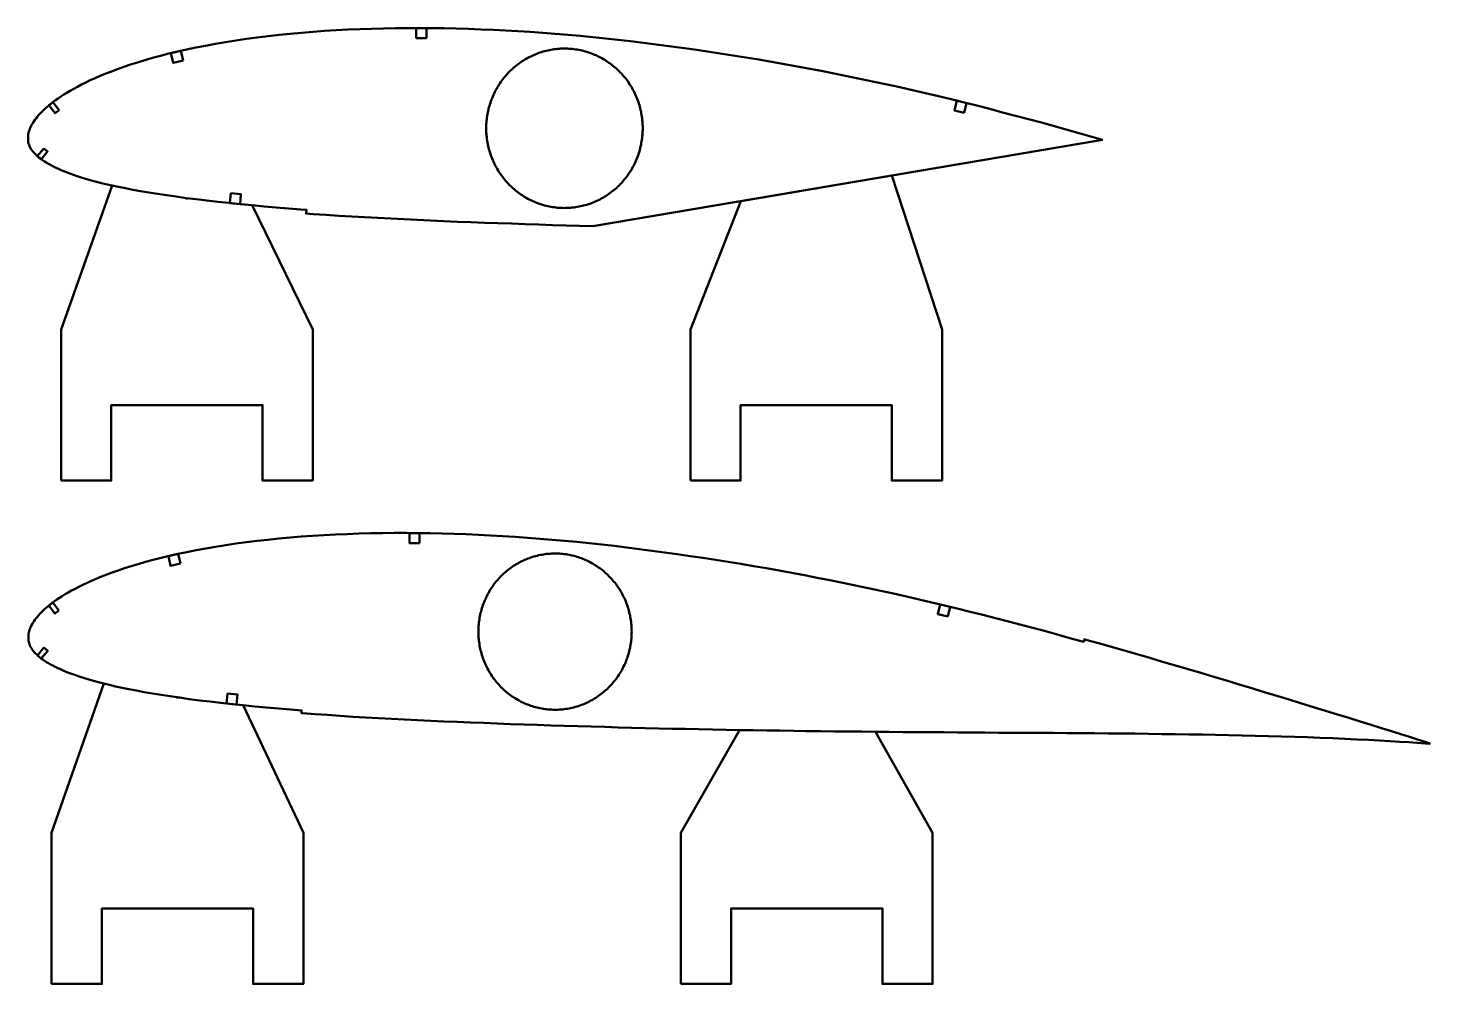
# Model space of a CAD drawing. Header units: metres. Extents: x -32 to 1074, y -15727 to -24.
# Drawn here: x 1 to 558, y -13240 to -12860 of the extents above; entities that cross this region are included whole.
import ezdxf

# ---------------------------------------------------------------- set-up
doc = ezdxf.new("R2010")
doc.units = ezdxf.units.M
doc.layers.add('Layer', color=7, linetype='Continuous', lineweight=50)

msp = doc.modelspace()

# ---------------------------------------------------------------- linework, layer by layer
at = {"layer": 'Layer', "color": 1}
for p, q in [((313.75, -12923.85), (313.75, -12924.35)), ((63.75, -12927.74), (63.75, -12928.24)), ((60, -13126.11), (60, -13126.61)), ((310, -13139.5), (310, -13140))]:
    msp.add_line(p, q, dxfattribs=at)
at = {"layer": 'Layer'}
for points in [[(427.48, -12904.54), (427.48, -12904.54), (423.77, -12903.49), (418.64, -12902.02), (413.51, -12900.57), (408.38, -12899.14), (403.25, -12897.74), (398.11, -12896.37), (392.96, -12895.02), (387.82, -12893.67), (382.7, -12892.33), (377.59, -12891.01), (372.49, -12889.73), (367.38, -12888.49), (362.28, -12887.27), (357.17, -12886.06), (352.08, -12884.87), (346.99, -12883.71), (341.9, -12882.58), (336.81, -12881.48), (331.71, -12880.42), (326.61, -12879.38), (321.51, -12878.35), (316.42, -12877.34), (311.32, -12876.36), (306.22, -12875.41), (301.12, -12874.5), (296.01, -12873.6), (290.91, -12872.73), (285.8, -12871.87), (280.7, -12871.04), (275.6, -12870.25), (270.5, -12869.48), (265.4, -12868.74), (260.31, -12868.02), (255.22, -12867.32), (250.15, -12866.65), (245.09, -12866.02), (240.04, -12865.41), (235.01, -12864.84), (230, -12864.3), (225.01, -12863.79), (220.02, -12863.31), (215.05, -12862.87), (210.09, -12862.46), (205.13, -12862.08), (200.18, -12861.74), (195.24, -12861.43), (190.31, -12861.14), (185.39, -12860.9), (180.48, -12860.69), (175.59, -12860.51), (170.71, -12860.38), (165.84, -12860.27), (160.99, -12860.2), (156.16, -12860.17), (151.36, -12860.17), (146.58, -12860.22), (141.83, -12860.3), (137.11, -12860.42), (132.4, -12860.59), (127.71, -12860.8), (123.06, -12861.04), (118.44, -12861.32), (113.86, -12861.65), (109.32, -12862.03), (104.81, -12862.46), (100.35, -12862.9), (95.96, -12863.38), (91.63, -12863.91), (87.37, -12864.49), (83.18, -12865.12), (79.08, -12865.79), (75.06, -12866.49), (71.13, -12867.21), (67.31, -12867.95), (63.61, -12868.71), (60.04, -12869.51), (56.6, -12870.34), (53.3, -12871.19), (50.12, -12872.06), (47.07, -12872.94), (44.15, -12873.83), (41.35, -12874.72), (38.69, -12875.6), (36.16, -12876.49), (33.76, -12877.39), (31.47, -12878.29), (29.32, -12879.18), (27.28, -12880.06), (25.36, -12880.94), (23.56, -12881.8), (21.86, -12882.65), (20.26, -12883.48), (18.76, -12884.3), (17.35, -12885.1), (16.03, -12885.87), (14.8, -12886.64), (13.64, -12887.38), (12.55, -12888.12), (11.53, -12888.84), (10.58, -12889.55), (9.68, -12890.24), (8.84, -12890.93), (8.05, -12891.61), (7.31, -12892.27), (6.62, -12892.93), (5.97, -12893.58), (5.37, -12894.22), (4.8, -12894.85), (4.28, -12895.47), (3.79, -12896.09), (3.34, -12896.7), (2.92, -12897.31), (2.52, -12897.91), (2.17, -12898.49), (1.85, -12899.04), (1.59, -12899.6), (1.35, -12900.16), (1.16, -12900.72), (0.99, -12901.29), (0.84, -12901.87), (0.73, -12902.38), (0.65, -12902.89), (0.63, -12903.4), (0.62, -12903.95), (0.63, -12904.49), (0.67, -12905.01), (0.74, -12905.52), (0.85, -12906.03), (1.02, -12906.55), (1.22, -12907.07), (1.48, -12907.59), (1.79, -12908.12), (2.14, -12908.64), (2.53, -12909.16), (2.95, -12909.68), (3.42, -12910.19), (3.92, -12910.7), (4.47, -12911.2), (5.06, -12911.7), (5.69, -12912.18), (6.37, -12912.67), (7.1, -12913.15), (7.87, -12913.62), (8.69, -12914.1), (9.56, -12914.58), (10.48, -12915.07), (11.45, -12915.55), (12.48, -12916.04), (13.57, -12916.52), (14.73, -12917.01), (15.96, -12917.5), (17.28, -12918), (18.68, -12918.5), (20.17, -12919.01), (21.76, -12919.53), (23.46, -12920.06), (25.28, -12920.58), (27.23, -12921.11), (29.33, -12921.64), (31.58, -12922.18), (33.99, -12922.73), (36.56, -12923.29), (39.31, -12923.85), (42.23, -12924.41), (45.34, -12924.97), (48.62, -12925.52), (52.08, -12926.06), (55.71, -12926.6), (59.48, -12927.15), (63.39, -12927.7), (67.44, -12928.22), (71.64, -12928.73), (75.97, -12929.21), (80.42, -12929.68), (84.99, -12930.12), (89.66, -12930.57), (94.41, -12931.02), (99.23, -12931.45), (104.11, -12931.84), (109.05, -12932.22), (111.2, -12932.37), (111.1, -12933.86), (113.94, -12934.06), (118.99, -12934.39), (124.08, -12934.73), (129.2, -12935.06), (134.36, -12935.36), (139.54, -12935.63), (144.75, -12935.89), (150, -12936.15), (155.27, -12936.4), (160.56, -12936.65), (165.88, -12936.89), (171.21, -12937.11), (176.57, -12937.31), (181.94, -12937.51), (187.33, -12937.7), (192.73, -12937.89), (198.15, -12938.08), (203.57, -12938.26), (209, -12938.44), (214.44, -12938.6), (225.05, -12938.91), (427.48, -12904.54)], [(427.48, -12904.54), (427.48, -12904.54), (423.77, -12903.49), (418.64, -12902.02), (413.51, -12900.57), (408.38, -12899.14), (403.25, -12897.74), (398.11, -12896.37), (392.96, -12895.02), (387.82, -12893.67), (382.7, -12892.33), (377.59, -12891.01), (372.49, -12889.73), (367.38, -12888.49), (362.28, -12887.27), (357.17, -12886.06), (352.08, -12884.87), (346.99, -12883.71), (341.9, -12882.58), (336.81, -12881.48), (331.71, -12880.42), (326.61, -12879.38), (321.51, -12878.35), (316.42, -12877.34), (311.32, -12876.36), (306.22, -12875.41), (301.12, -12874.5), (296.01, -12873.6), (290.91, -12872.73), (285.8, -12871.87), (280.7, -12871.04), (275.6, -12870.25), (270.5, -12869.48), (265.4, -12868.74), (260.31, -12868.02), (255.22, -12867.32), (250.15, -12866.65), (245.09, -12866.02), (240.04, -12865.41), (235.01, -12864.84), (230, -12864.3), (225.01, -12863.79), (220.02, -12863.31), (215.05, -12862.87), (210.09, -12862.46), (205.13, -12862.08), (200.18, -12861.74), (195.24, -12861.43), (190.31, -12861.14), (185.39, -12860.9), (180.48, -12860.69), (175.59, -12860.51), (170.71, -12860.38), (165.84, -12860.27), (160.99, -12860.2), (156.16, -12860.17), (151.36, -12860.17), (146.58, -12860.22), (141.83, -12860.3), (137.11, -12860.42), (132.4, -12860.59), (127.71, -12860.8), (123.06, -12861.04), (118.44, -12861.32), (113.86, -12861.65), (109.32, -12862.03), (104.81, -12862.46), (100.35, -12862.9), (95.96, -12863.38), (91.63, -12863.91), (87.37, -12864.49), (83.18, -12865.12), (79.08, -12865.79), (75.06, -12866.49), (71.13, -12867.21), (67.31, -12867.95), (63.61, -12868.71), (60.04, -12869.51), (56.6, -12870.34), (53.3, -12871.19), (50.12, -12872.06), (47.07, -12872.94), (44.15, -12873.83), (41.35, -12874.72), (38.69, -12875.6), (36.16, -12876.49), (33.76, -12877.39), (31.47, -12878.29), (29.32, -12879.18), (27.28, -12880.06), (25.36, -12880.94), (23.56, -12881.8), (21.86, -12882.65), (20.26, -12883.48), (18.76, -12884.3), (17.35, -12885.1), (16.03, -12885.87), (14.8, -12886.64), (13.64, -12887.38), (12.55, -12888.12), (11.53, -12888.84), (10.58, -12889.55), (9.68, -12890.24), (8.84, -12890.93), (8.05, -12891.61), (7.31, -12892.27), (6.62, -12892.93), (5.97, -12893.58), (5.37, -12894.22), (4.8, -12894.85), (4.28, -12895.47), (3.79, -12896.09), (3.34, -12896.7), (2.92, -12897.31), (2.52, -12897.91), (2.17, -12898.49), (1.85, -12899.04), (1.59, -12899.6), (1.35, -12900.16), (1.16, -12900.72), (0.99, -12901.29), (0.84, -12901.87), (0.73, -12902.38), (0.65, -12902.89), (0.63, -12903.4), (0.62, -12903.95), (0.63, -12904.49), (0.67, -12905.01), (0.74, -12905.52), (0.85, -12906.03), (1.02, -12906.55), (1.22, -12907.07), (1.48, -12907.59), (1.79, -12908.12), (2.14, -12908.64), (2.53, -12909.16), (2.95, -12909.68), (3.42, -12910.19), (3.92, -12910.7), (4.47, -12911.2), (5.06, -12911.7), (5.69, -12912.18), (6.37, -12912.67), (7.1, -12913.15), (7.87, -12913.62), (8.69, -12914.1), (9.56, -12914.58), (10.48, -12915.07), (11.45, -12915.55), (12.48, -12916.04), (13.57, -12916.52), (14.73, -12917.01), (15.96, -12917.5), (17.28, -12918), (18.68, -12918.5), (20.17, -12919.01), (21.76, -12919.53), (23.46, -12920.06), (25.28, -12920.58), (27.23, -12921.11), (29.33, -12921.64), (31.58, -12922.18), (33.99, -12922.73), (36.56, -12923.29), (39.31, -12923.85), (42.23, -12924.41), (45.34, -12924.97), (48.62, -12925.52), (52.08, -12926.06), (55.71, -12926.6), (59.48, -12927.15), (63.39, -12927.7), (67.44, -12928.22), (71.64, -12928.73), (75.97, -12929.21), (80.42, -12929.68), (84.99, -12930.12), (89.66, -12930.57), (94.41, -12931.02), (99.23, -12931.45), (104.11, -12931.84), (109.05, -12932.22), (111.2, -12932.37), (111.1, -12933.86), (113.94, -12934.06), (118.99, -12934.39), (124.08, -12934.73), (129.2, -12935.06), (134.36, -12935.36), (139.54, -12935.63), (144.75, -12935.89), (150, -12936.15), (155.27, -12936.4), (160.56, -12936.65), (165.88, -12936.89), (171.21, -12937.11), (176.57, -12937.31), (181.94, -12937.51), (187.33, -12937.7), (192.73, -12937.89), (198.15, -12938.08), (203.57, -12938.26), (209, -12938.44), (214.44, -12938.6), (225.05, -12938.91), (427.48, -12904.54)], [(244.84, -12900), (244.83, -12899.33), (244.81, -12898.67), (244.78, -12898), (244.73, -12897.34), (244.67, -12896.68), (244.59, -12896.02), (244.5, -12895.36), (244.4, -12894.7), (244.28, -12894.04), (244.15, -12893.39), (244.01, -12892.74), (243.86, -12892.1), (243.69, -12891.45), (243.5, -12890.81), (243.31, -12890.18), (243.1, -12889.55), (242.88, -12888.92), (242.64, -12888.3), (242.39, -12887.69), (242.13, -12887.08), (241.86, -12886.47), (241.58, -12885.87), (241.28, -12885.28), (240.97, -12884.69), (240.65, -12884.11), (240.31, -12883.54), (239.97, -12882.98), (239.61, -12882.42), (239.24, -12881.87), (238.86, -12881.33), (238.47, -12880.79), (238.07, -12880.27), (237.66, -12879.75), (237.24, -12879.24), (236.8, -12878.75), (236.36, -12878.26), (235.91, -12877.78), (235.44, -12877.31), (234.97, -12876.85), (234.49, -12876.4), (234, -12875.96), (233.5, -12875.53), (232.99, -12875.12), (232.47, -12874.71), (231.94, -12874.31), (231.41, -12873.93), (230.87, -12873.56), (230.32, -12873.2), (229.76, -12872.85), (229.2, -12872.51), (228.63, -12872.19), (228.05, -12871.87), (227.47, -12871.57), (226.88, -12871.29), (226.29, -12871.01), (225.68, -12870.75), (225.08, -12870.5), (224.47, -12870.27), (223.85, -12870.04), (223.23, -12869.83), (222.61, -12869.64), (221.98, -12869.45), (221.35, -12869.28), (220.71, -12869.13), (220.08, -12868.99), (219.43, -12868.86), (218.79, -12868.74), (218.14, -12868.64), (217.5, -12868.55), (216.85, -12868.48), (216.2, -12868.42), (215.55, -12868.38), (214.89, -12868.34), (214.24, -12868.33), (213.59, -12868.32), (212.93, -12868.33), (212.28, -12868.36), (211.63, -12868.4), (210.98, -12868.45), (210.33, -12868.52), (209.68, -12868.6), (209.03, -12868.69), (208.39, -12868.8), (207.75, -12868.92), (207.11, -12869.06), (206.47, -12869.2), (205.84, -12869.37), (205.21, -12869.54), (204.58, -12869.73), (203.96, -12869.94), (203.34, -12870.15), (202.73, -12870.38), (202.12, -12870.62), (201.51, -12870.88), (200.92, -12871.15), (200.32, -12871.43), (199.74, -12871.72), (199.16, -12872.03), (198.58, -12872.35), (198.02, -12872.68), (197.46, -12873.02), (196.9, -12873.38), (196.36, -12873.74), (195.82, -12874.12), (195.29, -12874.51), (194.77, -12874.91), (194.26, -12875.32), (193.75, -12875.75), (193.26, -12876.18), (192.77, -12876.62), (192.29, -12877.08), (191.82, -12877.54), (191.37, -12878.02), (190.92, -12878.5), (190.48, -12878.99), (190.05, -12879.5), (189.63, -12880.01), (189.23, -12880.53), (188.83, -12881.06), (188.45, -12881.6), (188.07, -12882.14), (187.71, -12882.7), (187.36, -12883.26), (187.02, -12883.83), (186.69, -12884.4), (186.38, -12884.99), (186.07, -12885.57), (185.78, -12886.17), (185.5, -12886.77), (185.24, -12887.38), (184.98, -12887.99), (184.74, -12888.61), (184.51, -12889.24), (184.3, -12889.86), (184.09, -12890.5), (183.9, -12891.13), (183.73, -12891.77), (183.56, -12892.42), (183.42, -12893.07), (183.28, -12893.72), (183.16, -12894.37), (183.05, -12895.03), (182.95, -12895.69), (182.87, -12896.35), (182.8, -12897.01), (182.75, -12897.67), (182.7, -12898.34), (182.68, -12899), (182.66, -12899.67), (182.66, -12900.33), (182.68, -12901), (182.7, -12901.66), (182.75, -12902.33), (182.8, -12902.99), (182.87, -12903.65), (182.95, -12904.31), (183.05, -12904.97), (183.16, -12905.63), (183.28, -12906.28), (183.42, -12906.93), (183.56, -12907.58), (183.73, -12908.23), (183.9, -12908.87), (184.09, -12909.5), (184.3, -12910.14), (184.51, -12910.76), (184.74, -12911.39), (184.98, -12912.01), (185.24, -12912.62), (185.5, -12913.23), (185.78, -12913.83), (186.07, -12914.43), (186.38, -12915.01), (186.69, -12915.6), (187.02, -12916.17), (187.36, -12916.74), (187.71, -12917.3), (188.07, -12917.86), (188.45, -12918.4), (188.83, -12918.94), (189.23, -12919.47), (189.63, -12919.99), (190.05, -12920.5), (190.48, -12921.01), (190.92, -12921.5), (191.37, -12921.98), (191.82, -12922.46), (192.29, -12922.92), (192.77, -12923.38), (193.26, -12923.82), (193.75, -12924.25), (194.26, -12924.68), (194.77, -12925.09), (195.29, -12925.49), (195.82, -12925.88), (196.36, -12926.26), (196.9, -12926.62), (197.46, -12926.98), (198.02, -12927.32), (198.58, -12927.65), (199.16, -12927.97), (199.74, -12928.28), (200.32, -12928.57), (200.92, -12928.85), (201.51, -12929.12), (202.12, -12929.38), (202.73, -12929.62), (203.34, -12929.85), (203.96, -12930.06), (204.58, -12930.27), (205.21, -12930.46), (205.84, -12930.63), (206.47, -12930.8), (207.11, -12930.94), (207.75, -12931.08), (208.39, -12931.2), (209.03, -12931.31), (209.68, -12931.4), (210.33, -12931.48), (210.98, -12931.55), (211.63, -12931.6), (212.28, -12931.64), (212.93, -12931.67), (213.59, -12931.68), (214.24, -12931.67), (214.89, -12931.66), (215.55, -12931.62), (216.2, -12931.58), (216.85, -12931.52), (217.5, -12931.45), (218.14, -12931.36), (218.79, -12931.26), (219.43, -12931.14), (220.08, -12931.01), (220.71, -12930.87), (221.35, -12930.72), (221.98, -12930.55), (222.61, -12930.36), (223.23, -12930.17), (223.85, -12929.96), (224.47, -12929.73), (225.08, -12929.5), (225.68, -12929.25), (226.29, -12928.99), (226.88, -12928.71), (227.47, -12928.43), (228.05, -12928.13), (228.63, -12927.81), (229.2, -12927.49), (229.76, -12927.15), (230.32, -12926.8), (230.87, -12926.44), (231.41, -12926.07), (231.94, -12925.69), (232.47, -12925.29), (232.99, -12924.88), (233.5, -12924.47), (234, -12924.04), (234.49, -12923.6), (234.97, -12923.15), (235.44, -12922.69), (235.91, -12922.22), (236.36, -12921.74), (236.8, -12921.25), (237.24, -12920.76), (237.66, -12920.25), (238.07, -12919.73), (238.47, -12919.21), (238.86, -12918.67), (239.24, -12918.13), (239.61, -12917.58), (239.97, -12917.02), (240.31, -12916.46), (240.65, -12915.89), (240.97, -12915.31), (241.28, -12914.72), (241.58, -12914.13), (241.86, -12913.53), (242.13, -12912.92), (242.39, -12912.31), (242.64, -12911.7), (242.88, -12911.08), (243.1, -12910.45), (243.31, -12909.82), (243.5, -12909.19), (243.69, -12908.55), (243.86, -12907.9), (244.01, -12907.26), (244.15, -12906.61), (244.28, -12905.96), (244.4, -12905.3), (244.5, -12904.64), (244.59, -12903.98), (244.67, -12903.32), (244.73, -12902.66), (244.78, -12902), (244.81, -12901.33), (244.83, -12900.67), (244.84, -12900)], [(557.52, -13144.4), (555.67, -13143.81), (552.7, -13142.88), (549.5, -13141.86), (546.05, -13140.76), (542.34, -13139.6), (538.39, -13138.37), (534.24, -13137.06), (529.91, -13135.69), (525.42, -13134.29), (520.82, -13132.88), (516.13, -13131.46), (511.36, -13129.99), (506.54, -13128.5), (501.67, -13126.99), (496.75, -13125.49), (491.78, -13124), (486.78, -13122.51), (481.76, -13120.99), (476.72, -13119.46), (471.67, -13117.93), (466.6, -13116.41), (461.53, -13114.91), (456.44, -13113.43), (451.36, -13111.95), (446.28, -13110.45), (441.21, -13108.95), (436.13, -13107.46), (431.05, -13106.01), (425.97, -13104.59), (420.88, -13103.2), (420.3, -13103.04), (420.02, -13104.05), (415.51, -13102.8), (410.44, -13101.39), (405.37, -13100), (400.29, -13098.62), (395.22, -13097.28), (390.14, -13095.97), (385.04, -13094.67), (379.96, -13093.37), (374.89, -13092.08), (369.82, -13090.82), (364.76, -13089.58), (359.7, -13088.38), (354.63, -13087.21), (349.57, -13086.04), (344.51, -13084.9), (339.46, -13083.77), (334.41, -13082.67), (329.35, -13081.62), (324.29, -13080.59), (319.23, -13079.58), (314.17, -13078.58), (309.12, -13077.6), (304.06, -13076.65), (299.01, -13075.73), (293.95, -13074.84), (288.89, -13073.97), (283.83, -13073.12), (278.77, -13072.28), (273.72, -13071.47), (268.67, -13070.69), (263.62, -13069.95), (258.57, -13069.22), (253.53, -13068.52), (248.5, -13067.84), (243.48, -13067.19), (238.48, -13066.56), (233.49, -13065.97), (228.53, -13065.41), (223.58, -13064.88), (218.64, -13064.38), (213.72, -13063.91), (208.82, -13063.47), (203.92, -13063.07), (199.03, -13062.7), (194.15, -13062.36), (189.28, -13062.05), (184.42, -13061.77), (179.57, -13061.53), (174.74, -13061.32), (169.92, -13061.15), (165.11, -13061.02), (160.32, -13060.91), (155.55, -13060.85), (150.79, -13060.81), (146.06, -13060.81), (141.35, -13060.86), (136.67, -13060.93), (132.02, -13061.05), (127.39, -13061.22), (122.78, -13061.42), (118.21, -13061.65), (113.67, -13061.92), (109.17, -13062.24), (104.71, -13062.62), (100.29, -13063.03), (95.93, -13063.47), (91.63, -13063.93), (87.39, -13064.44), (83.24, -13065.01), (79.15, -13065.62), (75.16, -13066.28), (71.25, -13066.96), (67.44, -13067.66), (63.75, -13068.37), (60.19, -13069.1), (56.75, -13069.87), (53.46, -13070.67), (50.29, -13071.49), (47.26, -13072.32), (44.37, -13073.16), (41.6, -13074), (38.97, -13074.83), (36.48, -13075.66), (34.11, -13076.49), (31.87, -13077.31), (29.75, -13078.15), (27.74, -13078.97), (25.86, -13079.79), (24.08, -13080.59), (22.41, -13081.39), (20.83, -13082.18), (19.35, -13082.95), (17.95, -13083.7), (16.63, -13084.44), (15.4, -13085.15), (14.24, -13085.86), (13.16, -13086.55), (12.13, -13087.24), (11.17, -13087.91), (10.26, -13088.58), (9.42, -13089.22), (8.62, -13089.88), (7.87, -13090.51), (7.16, -13091.14), (6.5, -13091.76), (5.88, -13092.38), (5.3, -13092.99), (4.76, -13093.59), (4.25, -13094.19), (3.78, -13094.78), (3.35, -13095.37), (2.94, -13095.96), (2.56, -13096.54), (2.21, -13097.1), (1.91, -13097.64), (1.66, -13098.17), (1.44, -13098.71), (1.25, -13099.27), (1.09, -13099.82), (0.96, -13100.4), (0.85, -13100.89), (0.78, -13101.41), (0.77, -13101.89), (0.77, -13102.44), (0.78, -13102.97), (0.82, -13103.49), (0.9, -13104), (1.02, -13104.51), (1.18, -13105.02), (1.39, -13105.53), (1.65, -13106.05), (1.96, -13106.57), (2.31, -13107.1), (2.7, -13107.62), (3.12, -13108.13), (3.58, -13108.64), (4.08, -13109.15), (4.62, -13109.65), (5.19, -13110.14), (5.82, -13110.63), (6.48, -13111.11), (7.19, -13111.6), (7.95, -13112.07), (8.75, -13112.56), (9.6, -13113.04), (10.49, -13113.52), (11.43, -13114.01), (12.43, -13114.49), (13.49, -13114.98), (14.61, -13115.47), (15.81, -13115.96), (17.07, -13116.45), (18.42, -13116.96), (19.85, -13117.47), (21.37, -13117.99), (22.99, -13118.51), (24.72, -13119.03), (26.57, -13119.56), (28.56, -13120.09), (30.69, -13120.63), (32.96, -13121.18), (35.39, -13121.75), (37.97, -13122.31), (40.72, -13122.87), (43.65, -13123.44), (46.75, -13124), (50.02, -13124.55), (53.46, -13125.1), (57.06, -13125.66), (60.79, -13126.23), (64.67, -13126.78), (68.7, -13127.31), (72.87, -13127.82), (77.17, -13128.3), (81.58, -13128.77), (86.1, -13129.25), (90.7, -13129.72), (95.38, -13130.17), (100.13, -13130.59), (104.94, -13130.99), (109.3, -13131.31), (109.22, -13132.36), (109.74, -13132.4), (114.66, -13132.76), (119.63, -13133.12), (124.64, -13133.46), (129.69, -13133.79), (134.76, -13134.08), (139.87, -13134.36), (145.01, -13134.64), (150.18, -13134.91), (155.37, -13135.18), (160.58, -13135.43), (165.82, -13135.67), (171.07, -13135.89), (176.35, -13136.1), (181.64, -13136.3), (186.95, -13136.51), (192.27, -13136.71), (197.6, -13136.9), (202.94, -13137.08), (208.29, -13137.26), (213.65, -13137.43), (219.01, -13137.59), (224.37, -13137.74), (229.73, -13137.89), (235.07, -13138.04), (240.42, -13138.18), (245.76, -13138.32), (251.11, -13138.45), (256.46, -13138.56), (261.82, -13138.66), (267.18, -13138.77), (272.55, -13138.88), (277.92, -13138.99), (283.29, -13139.09), (288.67, -13139.17), (294.06, -13139.25), (299.45, -13139.32), (304.85, -13139.41), (310.25, -13139.5), (315.65, -13139.59), (321.07, -13139.65), (326.48, -13139.68), (331.91, -13139.72), (337.33, -13139.78), (342.76, -13139.85), (348.19, -13139.91), (353.62, -13139.95), (359.05, -13139.96), (364.49, -13139.98), (369.92, -13140.02), (375.36, -13140.07), (380.8, -13140.12), (386.23, -13140.15), (391.67, -13140.16), (397.1, -13140.18), (402.53, -13140.2), (407.95, -13140.25), (413.37, -13140.3), (418.77, -13140.36), (424.17, -13140.4), (429.56, -13140.43), (434.95, -13140.48), (440.34, -13140.54), (445.72, -13140.61), (451.07, -13140.69), (456.41, -13140.77), (461.74, -13140.84), (467.06, -13140.91), (472.37, -13141.01), (477.67, -13141.12), (482.94, -13141.25), (488.2, -13141.38), (493.44, -13141.51), (498.64, -13141.64), (503.8, -13141.8), (508.92, -13141.98), (513.99, -13142.16), (518.96, -13142.36), (523.81, -13142.58), (528.55, -13142.81), (533.13, -13143.04), (537.51, -13143.27), (541.66, -13143.51), (545.56, -13143.75), (549.2, -13143.97), (552.57, -13144.19), (555.67, -13144.4), (557.6, -13144.54)], [(557.52, -13144.4), (555.67, -13143.81), (552.7, -13142.88), (549.5, -13141.86), (546.05, -13140.76), (542.34, -13139.6), (538.39, -13138.37), (534.24, -13137.06), (529.91, -13135.69), (525.42, -13134.29), (520.82, -13132.88), (516.13, -13131.46), (511.36, -13129.99), (506.54, -13128.5), (501.67, -13126.99), (496.75, -13125.49), (491.78, -13124), (486.78, -13122.51), (481.76, -13120.99), (476.72, -13119.46), (471.67, -13117.93), (466.6, -13116.41), (461.53, -13114.91), (456.44, -13113.43), (451.36, -13111.95), (446.28, -13110.45), (441.21, -13108.95), (436.13, -13107.46), (431.05, -13106.01), (425.97, -13104.59), (420.88, -13103.2), (420.3, -13103.04), (420.02, -13104.05), (415.51, -13102.8), (410.44, -13101.39), (405.37, -13100), (400.29, -13098.62), (395.22, -13097.28), (390.14, -13095.97), (385.04, -13094.67), (379.96, -13093.37), (374.89, -13092.08), (369.82, -13090.82), (364.76, -13089.58), (359.7, -13088.38), (354.63, -13087.21), (349.57, -13086.04), (344.51, -13084.9), (339.46, -13083.77), (334.41, -13082.67), (329.35, -13081.62), (324.29, -13080.59), (319.23, -13079.58), (314.17, -13078.58), (309.12, -13077.6), (304.06, -13076.65), (299.01, -13075.73), (293.95, -13074.84), (288.89, -13073.97), (283.83, -13073.12), (278.77, -13072.28), (273.72, -13071.47), (268.67, -13070.69), (263.62, -13069.95), (258.57, -13069.22), (253.53, -13068.52), (248.5, -13067.84), (243.48, -13067.19), (238.48, -13066.56), (233.49, -13065.97), (228.53, -13065.41), (223.58, -13064.88), (218.64, -13064.38), (213.72, -13063.91), (208.82, -13063.47), (203.92, -13063.07), (199.03, -13062.7), (194.15, -13062.36), (189.28, -13062.05), (184.42, -13061.77), (179.57, -13061.53), (174.74, -13061.32), (169.92, -13061.15), (165.11, -13061.02), (160.32, -13060.91), (155.55, -13060.85), (150.79, -13060.81), (146.06, -13060.81), (141.35, -13060.86), (136.67, -13060.93), (132.02, -13061.05), (127.39, -13061.22), (122.78, -13061.42), (118.21, -13061.65), (113.67, -13061.92), (109.17, -13062.24), (104.71, -13062.62), (100.29, -13063.03), (95.93, -13063.47), (91.63, -13063.93), (87.39, -13064.44), (83.24, -13065.01), (79.15, -13065.62), (75.16, -13066.28), (71.25, -13066.96), (67.44, -13067.66), (63.75, -13068.37), (60.19, -13069.1), (56.75, -13069.87), (53.46, -13070.67), (50.29, -13071.49), (47.26, -13072.32), (44.37, -13073.16), (41.6, -13074), (38.97, -13074.83), (36.48, -13075.66), (34.11, -13076.49), (31.87, -13077.31), (29.75, -13078.15), (27.74, -13078.97), (25.86, -13079.79), (24.08, -13080.59), (22.41, -13081.39), (20.83, -13082.18), (19.35, -13082.95), (17.95, -13083.7), (16.63, -13084.44), (15.4, -13085.15), (14.24, -13085.86), (13.16, -13086.55), (12.13, -13087.24), (11.17, -13087.91), (10.26, -13088.58), (9.42, -13089.22), (8.62, -13089.88), (7.87, -13090.51), (7.16, -13091.14), (6.5, -13091.76), (5.88, -13092.38), (5.3, -13092.99), (4.76, -13093.59), (4.25, -13094.19), (3.78, -13094.78), (3.35, -13095.37), (2.94, -13095.96), (2.56, -13096.54), (2.21, -13097.1), (1.91, -13097.64), (1.66, -13098.17), (1.44, -13098.71), (1.25, -13099.27), (1.09, -13099.82), (0.96, -13100.4), (0.85, -13100.89), (0.78, -13101.41), (0.77, -13101.89), (0.77, -13102.44), (0.78, -13102.97), (0.82, -13103.49), (0.9, -13104), (1.02, -13104.51), (1.18, -13105.02), (1.39, -13105.53), (1.65, -13106.05), (1.96, -13106.57), (2.31, -13107.1), (2.7, -13107.62), (3.12, -13108.13), (3.58, -13108.64), (4.08, -13109.15), (4.62, -13109.65), (5.19, -13110.14), (5.82, -13110.63), (6.48, -13111.11), (7.19, -13111.6), (7.95, -13112.07), (8.75, -13112.56), (9.6, -13113.04), (10.49, -13113.52), (11.43, -13114.01), (12.43, -13114.49), (13.49, -13114.98), (14.61, -13115.47), (15.81, -13115.96), (17.07, -13116.45), (18.42, -13116.96), (19.85, -13117.47), (21.37, -13117.99), (22.99, -13118.51), (24.72, -13119.03), (26.57, -13119.56), (28.56, -13120.09), (30.69, -13120.63), (32.96, -13121.18), (35.39, -13121.75), (37.97, -13122.31), (40.72, -13122.87), (43.65, -13123.44), (46.75, -13124), (50.02, -13124.55), (53.46, -13125.1), (57.06, -13125.66), (60.79, -13126.23), (64.67, -13126.78), (68.7, -13127.31), (72.87, -13127.82), (77.17, -13128.3), (81.58, -13128.77), (86.1, -13129.25), (90.7, -13129.72), (95.38, -13130.17), (100.13, -13130.59), (104.94, -13130.99), (109.3, -13131.31), (109.22, -13132.36), (109.74, -13132.4), (114.66, -13132.76), (119.63, -13133.12), (124.64, -13133.46), (129.69, -13133.79), (134.76, -13134.08), (139.87, -13134.36), (145.01, -13134.64), (150.18, -13134.91), (155.37, -13135.18), (160.58, -13135.43), (165.82, -13135.67), (171.07, -13135.89), (176.35, -13136.1), (181.64, -13136.3), (186.95, -13136.51), (192.27, -13136.71), (197.6, -13136.9), (202.94, -13137.08), (208.29, -13137.26), (213.65, -13137.43), (219.01, -13137.59), (224.37, -13137.74), (229.73, -13137.89), (235.07, -13138.04), (240.42, -13138.18), (245.76, -13138.32), (251.11, -13138.45), (256.46, -13138.56), (261.82, -13138.66), (267.18, -13138.77), (272.55, -13138.88), (277.92, -13138.99), (283.29, -13139.09), (288.67, -13139.17), (294.06, -13139.25), (299.45, -13139.32), (304.85, -13139.41), (310.25, -13139.5), (315.65, -13139.59), (321.07, -13139.65), (326.48, -13139.68), (331.91, -13139.72), (337.33, -13139.78), (342.76, -13139.85), (348.19, -13139.91), (353.62, -13139.95), (359.05, -13139.96), (364.49, -13139.98), (369.92, -13140.02), (375.36, -13140.07), (380.8, -13140.12), (386.23, -13140.15), (391.67, -13140.16), (397.1, -13140.18), (402.53, -13140.2), (407.95, -13140.25), (413.37, -13140.3), (418.77, -13140.36), (424.17, -13140.4), (429.56, -13140.43), (434.95, -13140.48), (440.34, -13140.54), (445.72, -13140.61), (451.07, -13140.69), (456.41, -13140.77), (461.74, -13140.84), (467.06, -13140.91), (472.37, -13141.01), (477.67, -13141.12), (482.94, -13141.25), (488.2, -13141.38), (493.44, -13141.51), (498.64, -13141.64), (503.8, -13141.8), (508.92, -13141.98), (513.99, -13142.16), (518.96, -13142.36), (523.81, -13142.58), (528.55, -13142.81), (533.13, -13143.04), (537.51, -13143.27), (541.66, -13143.51), (545.56, -13143.75), (549.2, -13143.97), (552.57, -13144.19), (555.67, -13144.4), (557.6, -13144.54)], [(240.45, -13100), (240.44, -13099.35), (240.42, -13098.7), (240.39, -13098.04), (240.34, -13097.39), (240.28, -13096.74), (240.21, -13096.1), (240.12, -13095.45), (240.02, -13094.81), (239.91, -13094.16), (239.78, -13093.53), (239.64, -13092.89), (239.49, -13092.26), (239.32, -13091.63), (239.14, -13091), (238.95, -13090.38), (238.75, -13089.76), (238.53, -13089.15), (238.3, -13088.54), (238.06, -13087.93), (237.8, -13087.34), (237.53, -13086.74), (237.25, -13086.16), (236.96, -13085.58), (236.66, -13085), (236.34, -13084.43), (236.02, -13083.87), (235.68, -13083.32), (235.33, -13082.77), (234.97, -13082.23), (234.6, -13081.7), (234.22, -13081.18), (233.82, -13080.67), (233.42, -13080.16), (233, -13079.66), (232.58, -13079.17), (232.15, -13078.7), (231.7, -13078.23), (231.25, -13077.77), (230.78, -13077.32), (230.31, -13076.88), (229.83, -13076.45), (229.34, -13076.03), (228.84, -13075.62), (228.34, -13075.22), (227.82, -13074.83), (227.3, -13074.46), (226.77, -13074.09), (226.23, -13073.74), (225.68, -13073.4), (225.13, -13073.07), (224.57, -13072.75), (224.01, -13072.44), (223.44, -13072.15), (222.86, -13071.87), (222.28, -13071.6), (221.69, -13071.34), (221.1, -13071.1), (220.5, -13070.86), (219.9, -13070.65), (219.29, -13070.44), (218.68, -13070.25), (218.06, -13070.07), (217.44, -13069.9), (216.82, -13069.75), (216.2, -13069.61), (215.57, -13069.48), (214.94, -13069.37), (214.3, -13069.27), (213.67, -13069.19), (213.03, -13069.12), (212.4, -13069.06), (211.76, -13069.01), (211.12, -13068.98), (210.48, -13068.96), (209.84, -13068.96), (209.2, -13068.97), (208.56, -13069), (207.92, -13069.03), (207.28, -13069.08), (206.65, -13069.15), (206.01, -13069.23), (205.38, -13069.32), (204.75, -13069.43), (204.12, -13069.55), (203.49, -13069.68), (202.87, -13069.82), (202.25, -13069.98), (201.63, -13070.16), (201.02, -13070.34), (200.41, -13070.54), (199.8, -13070.75), (199.2, -13070.98), (198.61, -13071.22), (198.02, -13071.47), (197.43, -13071.73), (196.85, -13072), (196.28, -13072.29), (195.71, -13072.59), (195.15, -13072.9), (194.59, -13073.23), (194.04, -13073.56), (193.5, -13073.91), (192.97, -13074.27), (192.44, -13074.64), (191.92, -13075.02), (191.41, -13075.42), (190.91, -13075.82), (190.41, -13076.23), (189.93, -13076.66), (189.45, -13077.09), (188.98, -13077.54), (188.52, -13077.99), (188.08, -13078.46), (187.64, -13078.93), (187.21, -13079.42), (186.79, -13079.91), (186.38, -13080.41), (185.98, -13080.92), (185.59, -13081.44), (185.22, -13081.97), (184.85, -13082.5), (184.49, -13083.04), (184.15, -13083.59), (183.82, -13084.15), (183.5, -13084.72), (183.19, -13085.29), (182.89, -13085.87), (182.6, -13086.45), (182.33, -13087.04), (182.07, -13087.63), (181.82, -13088.23), (181.58, -13088.84), (181.36, -13089.45), (181.15, -13090.07), (180.95, -13090.69), (180.77, -13091.31), (180.59, -13091.94), (180.43, -13092.57), (180.29, -13093.21), (180.15, -13093.84), (180.03, -13094.49), (179.93, -13095.13), (179.83, -13095.77), (179.75, -13096.42), (179.69, -13097.07), (179.63, -13097.72), (179.59, -13098.37), (179.56, -13099.02), (179.55, -13099.67), (179.55, -13100.33), (179.56, -13100.98), (179.59, -13101.63), (179.63, -13102.28), (179.69, -13102.93), (179.75, -13103.58), (179.83, -13104.23), (179.93, -13104.87), (180.03, -13105.51), (180.15, -13106.16), (180.29, -13106.79), (180.43, -13107.43), (180.59, -13108.06), (180.77, -13108.69), (180.95, -13109.31), (181.15, -13109.93), (181.36, -13110.55), (181.58, -13111.16), (181.82, -13111.77), (182.07, -13112.37), (182.33, -13112.96), (182.6, -13113.55), (182.89, -13114.13), (183.19, -13114.71), (183.5, -13115.28), (183.82, -13115.85), (184.15, -13116.41), (184.49, -13116.96), (184.85, -13117.5), (185.22, -13118.03), (185.59, -13118.56), (185.98, -13119.08), (186.38, -13119.59), (186.79, -13120.09), (187.21, -13120.58), (187.64, -13121.07), (188.08, -13121.54), (188.52, -13122.01), (188.98, -13122.46), (189.45, -13122.91), (189.93, -13123.34), (190.41, -13123.77), (190.91, -13124.18), (191.41, -13124.58), (191.92, -13124.98), (192.44, -13125.36), (192.97, -13125.73), (193.5, -13126.09), (194.04, -13126.44), (194.59, -13126.77), (195.15, -13127.1), (195.71, -13127.41), (196.28, -13127.71), (196.85, -13128), (197.43, -13128.27), (198.02, -13128.53), (198.61, -13128.78), (199.2, -13129.02), (199.8, -13129.25), (200.41, -13129.46), (201.02, -13129.66), (201.63, -13129.84), (202.25, -13130.02), (202.87, -13130.18), (203.49, -13130.32), (204.12, -13130.45), (204.75, -13130.57), (205.38, -13130.68), (206.01, -13130.77), (206.65, -13130.85), (207.28, -13130.92), (207.92, -13130.97), (208.56, -13131), (209.2, -13131.03), (209.84, -13131.04), (210.48, -13131.04), (211.12, -13131.02), (211.76, -13130.99), (212.4, -13130.94), (213.03, -13130.88), (213.67, -13130.81), (214.3, -13130.73), (214.94, -13130.63), (215.57, -13130.52), (216.2, -13130.39), (216.82, -13130.25), (217.44, -13130.1), (218.06, -13129.93), (218.68, -13129.75), (219.29, -13129.56), (219.9, -13129.35), (220.5, -13129.14), (221.1, -13128.9), (221.69, -13128.66), (222.28, -13128.4), (222.86, -13128.13), (223.44, -13127.85), (224.01, -13127.56), (224.57, -13127.25), (225.13, -13126.93), (225.68, -13126.6), (226.23, -13126.26), (226.77, -13125.91), (227.3, -13125.54), (227.82, -13125.17), (228.34, -13124.78), (228.84, -13124.38), (229.34, -13123.97), (229.83, -13123.55), (230.31, -13123.12), (230.78, -13122.68), (231.25, -13122.23), (231.7, -13121.77), (232.15, -13121.3), (232.58, -13120.83), (233, -13120.34), (233.42, -13119.84), (233.82, -13119.33), (234.22, -13118.82), (234.6, -13118.3), (234.97, -13117.77), (235.33, -13117.23), (235.68, -13116.68), (236.02, -13116.13), (236.34, -13115.57), (236.66, -13115), (236.96, -13114.42), (237.25, -13113.84), (237.53, -13113.26), (237.8, -13112.66), (238.06, -13112.07), (238.3, -13111.46), (238.53, -13110.85), (238.75, -13110.24), (238.95, -13109.62), (239.14, -13109), (239.32, -13108.37), (239.49, -13107.74), (239.64, -13107.11), (239.78, -13106.47), (239.91, -13105.84), (240.02, -13105.19), (240.12, -13104.55), (240.21, -13103.9), (240.28, -13103.26), (240.34, -13102.61), (240.39, -13101.96), (240.42, -13101.3), (240.44, -13100.65), (240.45, -13100)]]:
    msp.add_lwpolyline(points, close=True, dxfattribs=at)
for points in [[(158.87, -12864.19), (154.87, -12864.16), (154.89, -12860.16), (158.89, -12860.19), (158.87, -12864.19)], [(62.22, -12873.1), (58.33, -12874.04), (57.39, -12870.15), (61.28, -12869.21), (62.22, -12873.1)], [(12.95, -12892.77), (11.37, -12894), (8.92, -12890.84), (10.5, -12889.61), (12.95, -12892.77)], [(372.52, -12893.86), (368.64, -12892.91), (369.59, -12889.02), (373.47, -12889.97), (372.52, -12893.86)], [(6.87, -12907.99), (8.4, -12909.28), (5.83, -12912.34), (4.3, -12911.05), (6.87, -12907.99)], [(81.25, -12925.74), (85.23, -12926.13), (84.84, -12930.11), (80.86, -12929.72), (81.25, -12925.74)], [(156.12, -13064.85), (152.12, -13064.82), (152.15, -13060.82), (156.15, -13060.85), (156.12, -13064.85)], [(61.16, -13072.99), (57.25, -13073.86), (56.38, -13069.96), (60.28, -13069.08), (61.16, -13072.99)], [(12.88, -13091.61), (11.29, -13092.83), (8.86, -13089.65), (10.44, -13088.44), (12.88, -13091.61)], [(366, -13094), (362.12, -13093.05), (363.07, -13089.17), (366.95, -13090.11), (366, -13094)], [(6.94, -13106.37), (8.46, -13107.67), (5.87, -13110.72), (4.35, -13109.42), (6.94, -13106.37)], [(79.89, -13124.57), (83.87, -13124.99), (83.45, -13128.97), (79.47, -13128.55), (79.89, -13124.57)]]:
    msp.add_lwpolyline(points, dxfattribs=at)
at = {"layer": 'Layer', "color": 1}
for points in [[(263.75, -13040), (263.75, -12980), (283.75, -12928.94), (343.75, -12918.76), (363.75, -12980), (363.75, -13040), (343.8, -13040), (343.8, -13010), (283.7, -13010), (283.7, -13040)], [(13.75, -13040), (13.75, -12980), (33.99, -12922.73), (36.56, -12923.29), (39.31, -12923.85), (42.23, -12924.41), (45.34, -12924.97), (48.62, -12925.52), (52.08, -12926.06), (55.71, -12926.6), (59.48, -12927.15), (63.39, -12927.7), (67.44, -12928.22), (71.64, -12928.73), (75.97, -12929.21), (80.42, -12929.68), (84.99, -12930.12), (89.66, -12930.57), (113.75, -12980), (113.75, -13040), (93.8, -13040), (93.8, -13010), (33.7, -13010), (33.7, -13040)], [(10, -13240), (10, -13180), (30.69, -13120.63), (32.96, -13121.18), (35.39, -13121.75), (37.97, -13122.31), (40.72, -13122.87), (43.65, -13123.44), (46.75, -13124), (50.02, -13124.55), (53.46, -13125.1), (57.06, -13125.66), (60.79, -13126.23), (64.67, -13126.78), (68.7, -13127.31), (72.87, -13127.82), (77.17, -13128.3), (81.58, -13128.77), (86.1, -13129.25), (110, -13180), (110, -13240), (90.05, -13240), (90.05, -13210), (29.95, -13210), (29.95, -13240)], [(260, -13240), (260, -13180), (283.29, -13139.09), (288.67, -13139.17), (294.06, -13139.25), (299.45, -13139.32), (304.85, -13139.41), (310.25, -13139.5), (315.65, -13139.59), (321.07, -13139.65), (326.48, -13139.68), (331.91, -13139.72), (337.33, -13139.78), (360, -13180), (360, -13240), (340.05, -13240), (340.05, -13210), (279.95, -13210), (279.95, -13240)]]:
    msp.add_lwpolyline(points, close=True, dxfattribs=at)

doc.saveas('drawing.dxf')
